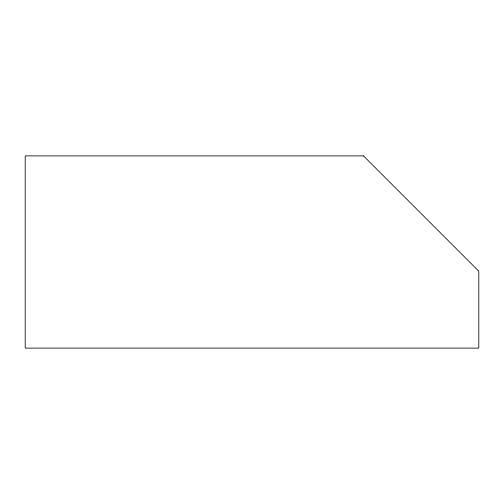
<?xml version="1.0" encoding="UTF-8"?>
<svg xmlns="http://www.w3.org/2000/svg" width="504" height="504" viewBox="0 0 504 504"><rect width="100%" height="100%" fill="white"/><g stroke="black" fill="none" stroke-linecap="round" stroke-linejoin="round"><path stroke-width="0.76" d="M363.479 155.9L25.2 155.9L25.2 348.1L478.8 348.1L478.8 271.221L363.479 155.9"/></g></svg>
